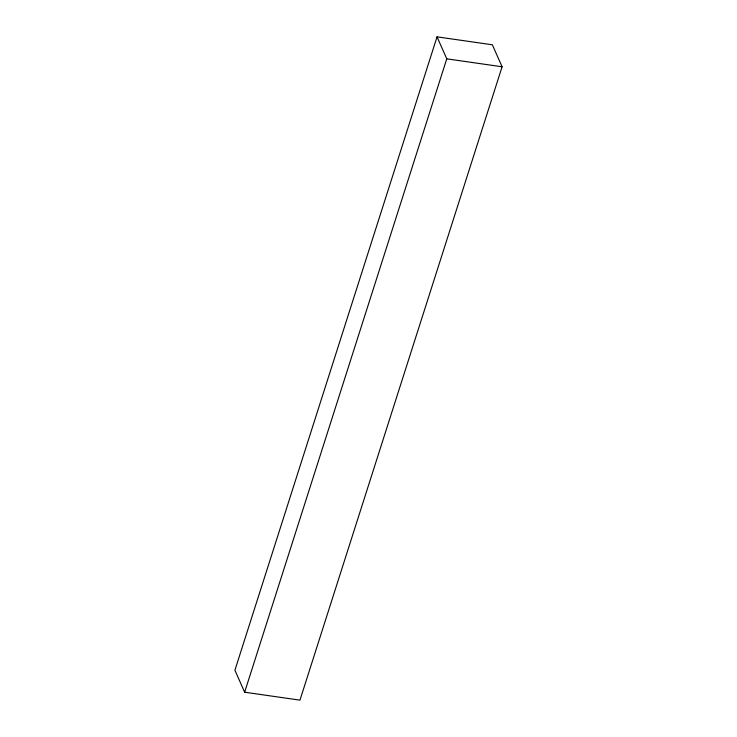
<?xml version="1.0" encoding="UTF-8"?>
<svg xmlns="http://www.w3.org/2000/svg" width="737" height="737" viewBox="0 0 737 737"><rect width="100%" height="100%" fill="white"/><g stroke="black" fill="none" stroke-linecap="round" stroke-linejoin="round"><path stroke-width="1.11" d="M437.041 36.85L234.91 670.219L244.638 692.209L299.959 700.15L502.09 66.781L492.362 44.791L437.041 36.85L446.769 58.84L244.638 692.209M446.769 58.84L502.09 66.781"/></g></svg>
